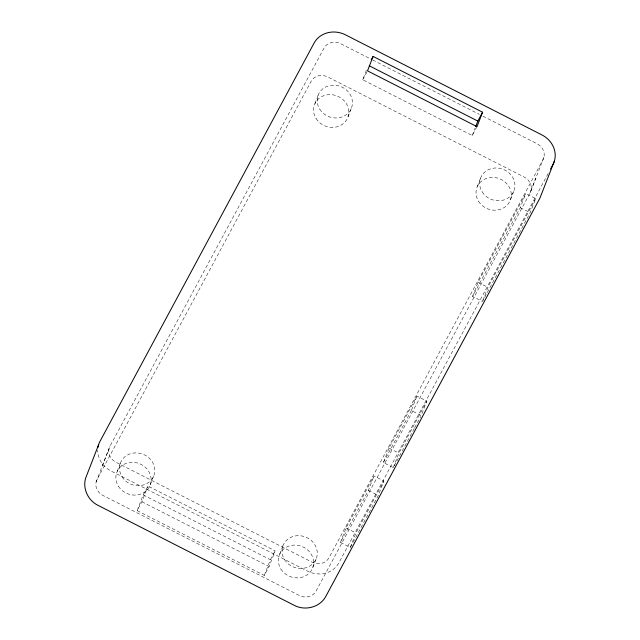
<?xml version="1.0" encoding="UTF-8"?>
<svg xmlns="http://www.w3.org/2000/svg" width="640" height="640" viewBox="0 0 640 640"><rect width="100%" height="100%" fill="white"/><g stroke="black" fill="none" stroke-linecap="round" stroke-linejoin="round"><path stroke-width="0.48" stroke-dasharray="3.2 2.4" d="M96.128 481.92L109.96 446.248L323.984 48.112A12.696 11.504 21.2 0 1 340.744 43.728L371.848 59.576M530.08 192.968A12.696 11.504 21.2 0 0 524.224 177.064L327.84 77A12.696 11.504 21.2 0 0 311.08 81.384L97.056 479.52A12.696 11.504 21.2 0 0 102.904 495.424L299.296 595.488A12.696 11.504 21.2 0 0 316.056 591.104L530.08 192.968L543.912 157.296M117.232 471.336L120.88 461.92M137.136 510.632L143.224 494.936L147.992 486.064L275.152 550.856L269.064 566.552L264.296 575.424L137.136 510.632L141.904 501.76L147.992 486.064M150.368 484.552L154.016 475.128M314.896 103.632L318.552 94.216M348.032 116.848L351.688 107.424M477 126.656L472.232 135.536L362.728 79.744L367.28 68.008M264.296 575.424L270.384 559.728L275.152 550.856M279.712 554.128L283.368 544.704M472.232 135.536L475.032 128.312M312.848 567.336L316.504 557.92M477.376 186.424L481.032 177.008M340.448 542.408L346.048 527.968L373.992 475.976L383.88 481.016L378.28 495.456L350.336 547.448L340.448 542.408L368.392 490.416L373.992 475.976M350.336 547.448L355.936 533.008L383.88 481.016M414.24 428.576L393.28 467.568L383.384 462.528L388.992 448.088L416.936 396.096L426.824 401.136L421.224 415.576L411.336 410.536L416.936 396.096M393.28 467.568L398.88 453.12L426.824 401.136M472.576 296.432L478.056 282.304L525.768 193.552L535.664 198.584L530.184 212.712L482.472 301.472L472.576 296.432L520.296 207.672L525.768 193.552M510.512 199.632L514.168 190.216M482.816 300.584L487.952 287.344L535.664 198.584M102.352 465.704L109.032 448.648M531.008 190.568L535.984 177.904M362.728 79.744L367.064 71.672M383.384 462.528L411.336 410.536M548.152 173.52L338.848 562.872A23.816 21.56 21.2 0 1 307.432 571.088L111.04 471.024A23.816 21.56 21.2 0 1 97.736 450.256M414.704 427.712L420.76 416.448M372.736 60.024L479.368 114.36M482.928 116.176L537.136 143.792A12.696 11.504 21.2 0 1 542.984 159.696L328.96 557.832A12.696 11.504 21.2 0 1 312.2 562.216L115.816 462.144A12.696 11.504 21.2 0 1 109.96 446.248M520.296 207.672L530.184 212.712M478.056 282.304L487.952 287.344M388.992 448.088L398.88 453.12M368.392 490.416L378.28 495.456M346.048 527.968L355.936 533.008M143.224 494.936L270.384 559.728M141.904 501.76L269.064 566.552M284.552 559.648A17.856 16.176 21.2 0 0 315.112 560.888A17.856 16.176 21.2 0 0 299.216 535.688A17.856 16.176 21.2 0 0 284.552 559.648M280.904 569.064A17.856 16.176 21.2 0 0 311.464 570.304A17.856 16.176 21.2 0 0 295.56 545.104A17.856 16.176 21.2 0 0 280.904 569.064M319.736 109.16A17.856 16.176 21.2 0 0 350.296 110.392A17.856 16.176 21.2 0 0 334.4 85.192A17.856 16.176 21.2 0 0 319.736 109.16M316.088 118.576A17.856 16.176 21.2 0 0 346.648 119.808A17.856 16.176 21.2 0 0 330.744 94.616A17.856 16.176 21.2 0 0 316.088 118.576M482.216 191.944A17.856 16.176 21.2 0 0 512.776 193.184A17.856 16.176 21.2 0 0 496.88 167.984A17.856 16.176 21.2 0 0 482.216 191.944M478.568 201.368A17.856 16.176 21.2 0 0 509.128 202.6A17.856 16.176 21.2 0 0 493.224 177.4A17.856 16.176 21.2 0 0 478.568 201.368M122.072 476.864A17.856 16.176 21.2 0 0 152.632 478.096A17.856 16.176 21.2 0 0 136.736 452.896A17.856 16.176 21.2 0 0 122.072 476.864M118.424 486.28A17.856 16.176 21.2 0 0 148.976 487.512A17.856 16.176 21.2 0 0 133.08 462.312A17.856 16.176 21.2 0 0 118.424 486.28"/><path stroke-width="0.96" d="M98.624 444.672L85.712 477.944C82.344 488.56 88.12 500.448 97.92 505.304L294.312 605.376C305.16 611.112 320.208 607.32 325.944 596.144L539.968 198.008L554.328 161.264M373.104 56.424L367.504 70.864L477 126.656L482.6 112.216L373.104 56.424L371.368 59.656M475.728 126.512L477.832 121.096L482.6 112.216M550.512 169.128L552.4 165.616M369.224 65.76L477.832 121.096M552.872 164.736A23.816 21.56 21.2 0 0 541.904 134.92L345.512 34.848A23.816 21.56 21.2 0 0 314.096 43.072L100.072 441.208A23.816 21.56 21.2 0 0 97.976 447.424"/></g></svg>
